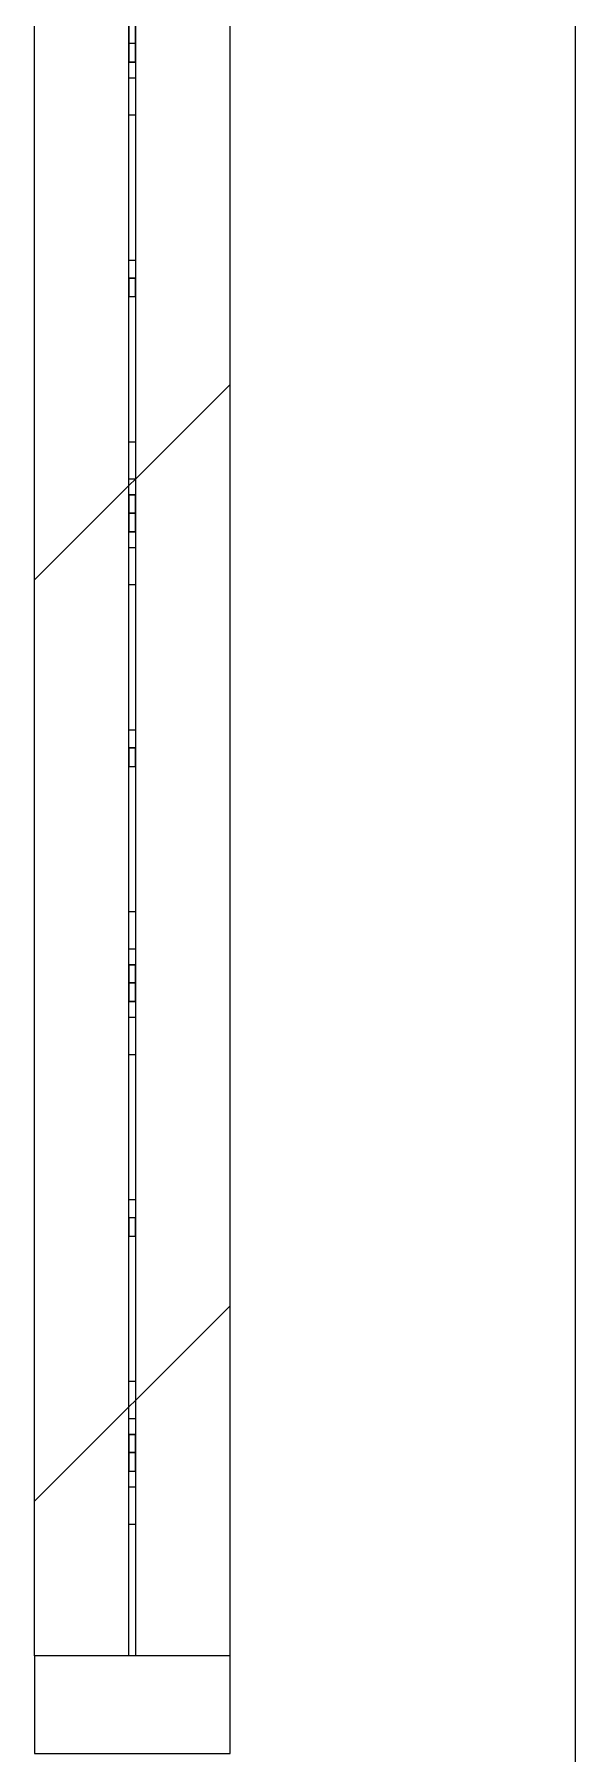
# Model space of a CAD drawing. Header units: millimetres. Extents: x -4948 to 42228, y -4856 to 69378.
# Drawn here: x -1136 to -970, y 24242 to 24770 of the extents above; entities that cross this region are included whole.
import ezdxf

# ---------------------------------------------------------------- set-up
doc = ezdxf.new("R2010")
doc.units = ezdxf.units.MM
doc.layers.add('A-FLOR', color=192, linetype='Continuous', lineweight=13)
doc.layers.add('A-GLAZ-CWMG', color=51, linetype='Continuous', lineweight=9)
pattern_1 = [(45, (0, 0), (-141.4214, 141.4214), [])]

# ---------------------------------------------------------------- blocks, each defined once
blk = doc.blocks.new('27ELB-RD-AR-0000-BIM_rvt-1-1 этаж отм_ _0_000 лотки')
at = {"layer": 'A-GLAZ-CWMG'}
h = blk.add_hatch(dxfattribs=at)
h.set_pattern_fill('FP_3', color=252, style=0, pattern_type=2)
h.set_pattern_definition(pattern_1)
h.paths.add_polyline_path([(-1076.26, 24576.65), (-1076.26, 24669.1), (-1136.26, 24669.1), (-1136.26, 24576.65), (-1084.48, 24576.65)], flags=0)
h = blk.add_hatch(dxfattribs=at)
h.set_pattern_fill('FP_4', color=252, style=0, pattern_type=2)
h.set_pattern_definition(pattern_1)
h.paths.add_polyline_path([(-1076.26, 24288.2), (-1076.26, 24380.66), (-1136.26, 24380.66), (-1136.26, 24288.2), (-1084.48, 24288.2)], flags=0)
at = {"layer": 'A-FLOR', "color": 252, "lineweight": 9}
blk.add_line((-970.26, 18605.6), (-970.26, 24778.6), dxfattribs=at)
at = {"layer": 'A-GLAZ-CWMG', "color": 252}
for p, q in [((-1107.26, 24767.1), (-1107.26, 24833.63)), ((-1107.26, 24767.1), (-1107.26, 24833.63)), ((-1107.26, 24767.1), (-1107.26, 24833.63)), ((-1107.26, 24767.1), (-1107.26, 24833.63)), ((-1107.26, 24767.1), (-1107.26, 24833.63)), ((-1107.26, 24767.1), (-1107.26, 24833.63)), ((-1107.26, 24767.1), (-1107.26, 24833.63)), ((-1107.26, 24767.1), (-1107.26, 24833.63)), ((-1105.26, 24833.63), (-1105.26, 24767.1)), ((-1105.26, 24833.63), (-1105.26, 24767.1)), ((-1105.26, 24833.63), (-1105.26, 24767.1)), ((-1105.26, 24833.63), (-1105.26, 24767.1)), ((-1105.26, 24833.63), (-1105.26, 24767.1)), ((-1105.26, 24833.63), (-1105.26, 24767.1)), ((-1105.26, 24833.63), (-1105.26, 24767.1)), ((-1105.26, 24833.63), (-1105.26, 24767.1)), ((-1136.26, 24720.87), (-1136.26, 24813.32)), ((-1076.26, 24720.87), (-1076.26, 24778.6)), ((-1107.26, 24697.81), (-1107.26, 24769.92)), ((-1107.26, 24697.81), (-1107.26, 24769.92)), ((-1107.26, 24697.81), (-1107.26, 24769.92)), ((-1107.26, 24697.81), (-1107.26, 24769.92)), ((-1107.26, 24697.81), (-1107.26, 24769.92)), ((-1107.26, 24697.81), (-1107.26, 24769.92)), ((-1107.26, 24697.81), (-1107.26, 24769.92)), ((-1107.26, 24697.81), (-1107.26, 24769.92)), ((-1105.26, 24767.17), (-1107.26, 24767.17)), ((-1107.26, 24767.17), (-1107.26, 24761.51)), ((-1105.26, 24767.17), (-1107.26, 24767.17)), ((-1107.26, 24767.17), (-1107.26, 24761.51)), ((-1105.26, 24767.17), (-1107.26, 24767.17)), ((-1107.26, 24767.17), (-1107.26, 24761.51)), ((-1105.26, 24767.17), (-1107.26, 24767.17)), ((-1107.26, 24767.17), (-1107.26, 24761.51)), ((-1105.26, 24767.17), (-1107.26, 24767.17)), ((-1107.26, 24767.17), (-1107.26, 24761.51)), ((-1105.26, 24767.17), (-1107.26, 24767.17)), ((-1107.26, 24767.17), (-1107.26, 24761.51)), ((-1105.26, 24767.17), (-1107.26, 24767.17)), ((-1107.26, 24767.17), (-1107.26, 24761.51)), ((-1105.26, 24767.17), (-1107.26, 24767.17)), ((-1107.26, 24767.17), (-1107.26, 24761.51)), ((-1105.26, 24767.1), (-1107.26, 24767.1)), ((-1105.26, 24767.1), (-1107.26, 24767.1)), ((-1105.26, 24767.1), (-1107.26, 24767.1)), ((-1105.26, 24767.1), (-1107.26, 24767.1)), ((-1105.26, 24767.1), (-1107.26, 24767.1)), ((-1105.26, 24767.1), (-1107.26, 24767.1)), ((-1105.26, 24767.1), (-1107.26, 24767.1)), ((-1105.26, 24767.1), (-1107.26, 24767.1)), ((-1105.26, 24767.1), (-1107.26, 24767.1)), ((-1107.26, 24767.1), (-1107.26, 24761.44)), ((-1105.26, 24769.92), (-1105.26, 24697.81)), ((-1105.26, 24769.92), (-1105.26, 24697.81)), ((-1105.26, 24769.92), (-1105.26, 24697.81)), ((-1105.26, 24769.92), (-1105.26, 24697.81)), ((-1105.26, 24769.92), (-1105.26, 24697.81)), ((-1105.26, 24769.92), (-1105.26, 24697.81)), ((-1105.26, 24769.92), (-1105.26, 24697.81)), ((-1105.26, 24769.92), (-1105.26, 24697.81)), ((-1105.26, 24761.51), (-1105.26, 24767.17)), ((-1105.26, 24761.51), (-1105.26, 24767.17)), ((-1105.26, 24761.51), (-1105.26, 24767.17)), ((-1105.26, 24761.51), (-1105.26, 24767.17)), ((-1105.26, 24761.51), (-1105.26, 24767.17)), ((-1105.26, 24761.51), (-1105.26, 24767.17)), ((-1105.26, 24761.51), (-1105.26, 24767.17)), ((-1105.26, 24761.51), (-1105.26, 24767.17)), ((-1105.26, 24761.44), (-1105.26, 24767.1)), ((-1107.26, 24761.51), (-1105.26, 24761.51)), ((-1107.26, 24694.99), (-1107.26, 24761.51)), ((-1107.26, 24761.51), (-1105.26, 24761.51)), ((-1107.26, 24694.99), (-1107.26, 24761.51)), ((-1107.26, 24761.51), (-1105.26, 24761.51)), ((-1107.26, 24694.99), (-1107.26, 24761.51)), ((-1107.26, 24761.51), (-1105.26, 24761.51)), ((-1107.26, 24694.99), (-1107.26, 24761.51)), ((-1107.26, 24761.51), (-1105.26, 24761.51)), ((-1107.26, 24694.99), (-1107.26, 24761.51)), ((-1107.26, 24761.51), (-1105.26, 24761.51)), ((-1107.26, 24694.99), (-1107.26, 24761.51)), ((-1107.26, 24761.51), (-1105.26, 24761.51)), ((-1107.26, 24694.99), (-1107.26, 24761.51)), ((-1107.26, 24761.51), (-1105.26, 24761.51)), ((-1107.26, 24694.99), (-1107.26, 24761.51)), ((-1107.26, 24761.44), (-1105.26, 24761.44)), ((-1107.26, 24745.21), (-1107.26, 24761.44)), ((-1105.26, 24761.51), (-1105.26, 24694.99)), ((-1105.26, 24761.51), (-1105.26, 24694.99)), ((-1105.26, 24761.51), (-1105.26, 24694.99)), ((-1105.26, 24761.51), (-1105.26, 24694.99)), ((-1105.26, 24761.51), (-1105.26, 24694.99)), ((-1105.26, 24761.51), (-1105.26, 24694.99)), ((-1105.26, 24761.51), (-1105.26, 24694.99)), ((-1105.26, 24761.51), (-1105.26, 24694.99)), ((-1105.26, 24761.44), (-1105.26, 24745.21)), ((-1105.26, 24756.52), (-1107.26, 24756.52)), ((-1107.26, 24745.21), (-1105.26, 24745.21)), ((-1136.26, 24669.1), (-1136.26, 24720.87)), ((-1076.26, 24669.1), (-1076.26, 24720.87)), ((-1107.26, 24700.64), (-1105.26, 24700.64)), ((-1107.26, 24700.64), (-1105.26, 24700.64)), ((-1107.26, 24700.64), (-1105.26, 24700.64)), ((-1107.26, 24700.64), (-1105.26, 24700.64)), ((-1107.26, 24700.64), (-1105.26, 24700.64)), ((-1107.26, 24700.64), (-1105.26, 24700.64)), ((-1107.26, 24700.64), (-1105.26, 24700.64)), ((-1107.26, 24700.64), (-1105.26, 24700.64)), ((-1107.26, 24628.53), (-1107.26, 24697.81)), ((-1107.26, 24625.7), (-1107.26, 24697.81)), ((-1107.26, 24625.7), (-1107.26, 24697.81)), ((-1107.26, 24625.7), (-1107.26, 24697.81)), ((-1107.26, 24625.7), (-1107.26, 24697.81)), ((-1107.26, 24625.7), (-1107.26, 24697.81)), ((-1107.26, 24625.7), (-1107.26, 24697.81)), ((-1107.26, 24625.7), (-1107.26, 24697.81)), ((-1105.26, 24697.81), (-1105.26, 24628.53)), ((-1105.26, 24697.81), (-1105.26, 24625.7)), ((-1105.26, 24697.81), (-1105.26, 24625.7)), ((-1105.26, 24697.81), (-1105.26, 24625.7)), ((-1105.26, 24697.81), (-1105.26, 24625.7)), ((-1105.26, 24697.81), (-1105.26, 24625.7)), ((-1105.26, 24697.81), (-1105.26, 24625.7)), ((-1105.26, 24697.81), (-1105.26, 24625.7)), ((-1105.26, 24695.06), (-1107.26, 24695.06)), ((-1107.26, 24695.06), (-1107.26, 24689.4)), ((-1105.26, 24695.06), (-1107.26, 24695.06)), ((-1107.26, 24695.06), (-1107.26, 24689.4)), ((-1105.26, 24695.06), (-1107.26, 24695.06)), ((-1107.26, 24695.06), (-1107.26, 24689.4)), ((-1105.26, 24695.06), (-1107.26, 24695.06)), ((-1107.26, 24695.06), (-1107.26, 24689.4)), ((-1105.26, 24695.06), (-1107.26, 24695.06)), ((-1107.26, 24695.06), (-1107.26, 24689.4)), ((-1105.26, 24695.06), (-1107.26, 24695.06)), ((-1107.26, 24695.06), (-1107.26, 24689.4)), ((-1105.26, 24695.06), (-1107.26, 24695.06)), ((-1107.26, 24695.06), (-1107.26, 24689.4)), ((-1105.26, 24695.06), (-1107.26, 24695.06)), ((-1107.26, 24695.06), (-1107.26, 24689.4)), ((-1105.26, 24694.99), (-1107.26, 24694.99)), ((-1105.26, 24694.99), (-1107.26, 24694.99)), ((-1105.26, 24694.99), (-1107.26, 24694.99)), ((-1105.26, 24694.99), (-1107.26, 24694.99)), ((-1105.26, 24694.99), (-1107.26, 24694.99)), ((-1105.26, 24694.99), (-1107.26, 24694.99)), ((-1105.26, 24694.99), (-1107.26, 24694.99)), ((-1105.26, 24694.99), (-1107.26, 24694.99)), ((-1105.26, 24689.4), (-1105.26, 24695.06)), ((-1105.26, 24689.4), (-1105.26, 24695.06)), ((-1105.26, 24689.4), (-1105.26, 24695.06)), ((-1105.26, 24689.4), (-1105.26, 24695.06)), ((-1105.26, 24689.4), (-1105.26, 24695.06)), ((-1105.26, 24689.4), (-1105.26, 24695.06)), ((-1105.26, 24689.4), (-1105.26, 24695.06)), ((-1105.26, 24689.4), (-1105.26, 24695.06)), ((-1107.26, 24689.4), (-1105.26, 24689.4)), ((-1107.26, 24622.87), (-1107.26, 24689.4)), ((-1107.26, 24689.4), (-1105.26, 24689.4)), ((-1107.26, 24622.87), (-1107.26, 24689.4)), ((-1107.26, 24689.4), (-1105.26, 24689.4)), ((-1107.26, 24622.87), (-1107.26, 24689.4)), ((-1107.26, 24689.4), (-1105.26, 24689.4)), ((-1107.26, 24622.87), (-1107.26, 24689.4)), ((-1107.26, 24689.4), (-1105.26, 24689.4)), ((-1107.26, 24622.87), (-1107.26, 24689.4)), ((-1107.26, 24689.4), (-1105.26, 24689.4)), ((-1107.26, 24622.87), (-1107.26, 24689.4)), ((-1107.26, 24689.4), (-1105.26, 24689.4)), ((-1107.26, 24622.87), (-1107.26, 24689.4)), ((-1107.26, 24689.4), (-1105.26, 24689.4)), ((-1107.26, 24622.87), (-1107.26, 24689.4)), ((-1105.26, 24689.4), (-1105.26, 24622.87)), ((-1105.26, 24689.4), (-1105.26, 24622.87)), ((-1105.26, 24689.4), (-1105.26, 24622.87)), ((-1105.26, 24689.4), (-1105.26, 24622.87)), ((-1105.26, 24689.4), (-1105.26, 24622.87)), ((-1105.26, 24689.4), (-1105.26, 24622.87)), ((-1105.26, 24689.4), (-1105.26, 24622.87)), ((-1105.26, 24689.4), (-1105.26, 24622.87)), ((-1136.26, 24576.65), (-1136.26, 24669.1)), ((-1076.26, 24576.65), (-1076.26, 24669.1)), ((-1107.26, 24625.7), (-1107.26, 24644.76)), ((-1105.26, 24644.76), (-1107.26, 24644.76)), ((-1105.26, 24644.76), (-1105.26, 24625.7)), ((-1107.26, 24633.45), (-1105.26, 24633.45)), ((-1107.26, 24628.53), (-1105.26, 24628.53)), ((-1107.26, 24628.53), (-1105.26, 24628.53)), ((-1107.26, 24628.53), (-1105.26, 24628.53)), ((-1107.26, 24628.53), (-1105.26, 24628.53)), ((-1107.26, 24628.53), (-1105.26, 24628.53)), ((-1107.26, 24628.53), (-1105.26, 24628.53)), ((-1107.26, 24628.53), (-1105.26, 24628.53)), ((-1107.26, 24628.53), (-1105.26, 24628.53)), ((-1107.26, 24553.59), (-1107.26, 24625.7)), ((-1107.26, 24553.59), (-1107.26, 24625.7)), ((-1107.26, 24553.59), (-1107.26, 24625.7)), ((-1107.26, 24553.59), (-1107.26, 24625.7)), ((-1107.26, 24553.59), (-1107.26, 24625.7)), ((-1107.26, 24553.59), (-1107.26, 24625.7)), ((-1107.26, 24553.59), (-1107.26, 24625.7)), ((-1107.26, 24553.59), (-1107.26, 24625.7)), ((-1105.26, 24625.7), (-1105.26, 24553.59)), ((-1105.26, 24625.7), (-1105.26, 24553.59)), ((-1105.26, 24625.7), (-1105.26, 24553.59)), ((-1105.26, 24625.7), (-1105.26, 24553.59)), ((-1105.26, 24625.7), (-1105.26, 24553.59)), ((-1105.26, 24625.7), (-1105.26, 24553.59)), ((-1105.26, 24625.7), (-1105.26, 24553.59)), ((-1105.26, 24625.7), (-1105.26, 24553.59)), ((-1105.26, 24622.95), (-1107.26, 24622.95)), ((-1107.26, 24622.95), (-1107.26, 24617.29)), ((-1105.26, 24622.95), (-1107.26, 24622.95)), ((-1107.26, 24622.95), (-1107.26, 24617.29)), ((-1105.26, 24622.95), (-1107.26, 24622.95)), ((-1107.26, 24622.95), (-1107.26, 24617.29)), ((-1105.26, 24622.95), (-1107.26, 24622.95)), ((-1107.26, 24622.95), (-1107.26, 24617.29)), ((-1105.26, 24622.95), (-1107.26, 24622.95)), ((-1107.26, 24622.95), (-1107.26, 24617.29)), ((-1105.26, 24622.95), (-1107.26, 24622.95)), ((-1107.26, 24622.95), (-1107.26, 24617.29)), ((-1105.26, 24622.95), (-1107.26, 24622.95)), ((-1107.26, 24622.95), (-1107.26, 24617.29)), ((-1105.26, 24622.95), (-1107.26, 24622.95)), ((-1107.26, 24622.95), (-1107.26, 24617.29)), ((-1105.26, 24622.87), (-1107.26, 24622.87)), ((-1105.26, 24622.87), (-1107.26, 24622.87)), ((-1105.26, 24622.87), (-1107.26, 24622.87)), ((-1105.26, 24622.87), (-1107.26, 24622.87)), ((-1105.26, 24622.87), (-1107.26, 24622.87)), ((-1105.26, 24622.87), (-1107.26, 24622.87)), ((-1105.26, 24622.87), (-1107.26, 24622.87)), ((-1105.26, 24622.87), (-1107.26, 24622.87)), ((-1105.26, 24622.87), (-1107.26, 24622.87)), ((-1107.26, 24622.87), (-1107.26, 24617.22)), ((-1105.26, 24617.29), (-1105.26, 24622.95)), ((-1105.26, 24617.29), (-1105.26, 24622.95)), ((-1105.26, 24617.29), (-1105.26, 24622.95)), ((-1105.26, 24617.29), (-1105.26, 24622.95)), ((-1105.26, 24617.29), (-1105.26, 24622.95)), ((-1105.26, 24617.29), (-1105.26, 24622.95)), ((-1105.26, 24617.29), (-1105.26, 24622.95)), ((-1105.26, 24617.29), (-1105.26, 24622.95)), ((-1105.26, 24617.22), (-1105.26, 24622.87)), ((-1107.26, 24617.29), (-1105.26, 24617.29)), ((-1107.26, 24550.76), (-1107.26, 24617.29)), ((-1107.26, 24617.29), (-1105.26, 24617.29)), ((-1107.26, 24550.76), (-1107.26, 24617.29)), ((-1107.26, 24617.29), (-1105.26, 24617.29)), ((-1107.26, 24550.76), (-1107.26, 24617.29)), ((-1107.26, 24617.29), (-1105.26, 24617.29)), ((-1107.26, 24550.76), (-1107.26, 24617.29)), ((-1107.26, 24617.29), (-1105.26, 24617.29)), ((-1107.26, 24550.76), (-1107.26, 24617.29)), ((-1107.26, 24617.29), (-1105.26, 24617.29)), ((-1107.26, 24550.76), (-1107.26, 24617.29)), ((-1107.26, 24617.29), (-1105.26, 24617.29)), ((-1107.26, 24550.76), (-1107.26, 24617.29)), ((-1107.26, 24617.29), (-1105.26, 24617.29)), ((-1107.26, 24550.76), (-1107.26, 24617.29)), ((-1107.26, 24617.22), (-1105.26, 24617.22)), ((-1107.26, 24600.99), (-1107.26, 24617.22)), ((-1105.26, 24617.29), (-1105.26, 24550.76)), ((-1105.26, 24617.29), (-1105.26, 24550.76)), ((-1105.26, 24617.29), (-1105.26, 24550.76)), ((-1105.26, 24617.29), (-1105.26, 24550.76)), ((-1105.26, 24617.29), (-1105.26, 24550.76)), ((-1105.26, 24617.29), (-1105.26, 24550.76)), ((-1105.26, 24617.29), (-1105.26, 24550.76)), ((-1105.26, 24617.29), (-1105.26, 24550.76)), ((-1105.26, 24617.22), (-1105.26, 24600.99)), ((-1105.26, 24612.3), (-1107.26, 24612.3)), ((-1107.26, 24600.99), (-1105.26, 24600.99)), ((-1136.26, 24524.88), (-1136.26, 24576.65)), ((-1076.26, 24524.88), (-1076.26, 24576.65)), ((-1107.26, 24556.42), (-1105.26, 24556.42)), ((-1107.26, 24556.42), (-1105.26, 24556.42)), ((-1107.26, 24556.42), (-1105.26, 24556.42)), ((-1107.26, 24556.42), (-1105.26, 24556.42)), ((-1107.26, 24556.42), (-1105.26, 24556.42)), ((-1107.26, 24556.42), (-1105.26, 24556.42)), ((-1107.26, 24556.42), (-1105.26, 24556.42)), ((-1107.26, 24556.42), (-1105.26, 24556.42)), ((-1107.26, 24484.31), (-1107.26, 24553.59)), ((-1107.26, 24481.48), (-1107.26, 24553.59)), ((-1107.26, 24481.48), (-1107.26, 24553.59)), ((-1107.26, 24481.48), (-1107.26, 24553.59)), ((-1107.26, 24481.48), (-1107.26, 24553.59)), ((-1107.26, 24481.48), (-1107.26, 24553.59)), ((-1107.26, 24481.48), (-1107.26, 24553.59)), ((-1107.26, 24481.48), (-1107.26, 24553.59)), ((-1105.26, 24550.84), (-1107.26, 24550.84)), ((-1107.26, 24550.84), (-1107.26, 24545.18)), ((-1105.26, 24550.84), (-1107.26, 24550.84)), ((-1107.26, 24550.84), (-1107.26, 24545.18)), ((-1105.26, 24550.84), (-1107.26, 24550.84)), ((-1107.26, 24550.84), (-1107.26, 24545.18)), ((-1105.26, 24550.84), (-1107.26, 24550.84)), ((-1107.26, 24550.84), (-1107.26, 24545.18)), ((-1105.26, 24550.84), (-1107.26, 24550.84)), ((-1107.26, 24550.84), (-1107.26, 24545.18)), ((-1105.26, 24550.84), (-1107.26, 24550.84)), ((-1107.26, 24550.84), (-1107.26, 24545.18)), ((-1105.26, 24550.84), (-1107.26, 24550.84)), ((-1107.26, 24550.84), (-1107.26, 24545.18)), ((-1105.26, 24550.84), (-1107.26, 24550.84)), ((-1107.26, 24550.84), (-1107.26, 24545.18)), ((-1105.26, 24550.76), (-1107.26, 24550.76)), ((-1105.26, 24550.76), (-1107.26, 24550.76)), ((-1105.26, 24550.76), (-1107.26, 24550.76)), ((-1105.26, 24550.76), (-1107.26, 24550.76)), ((-1105.26, 24550.76), (-1107.26, 24550.76)), ((-1105.26, 24550.76), (-1107.26, 24550.76)), ((-1105.26, 24550.76), (-1107.26, 24550.76)), ((-1105.26, 24550.76), (-1107.26, 24550.76)), ((-1105.26, 24553.59), (-1105.26, 24484.31)), ((-1105.26, 24553.59), (-1105.26, 24481.48)), ((-1105.26, 24553.59), (-1105.26, 24481.48)), ((-1105.26, 24553.59), (-1105.26, 24481.48)), ((-1105.26, 24553.59), (-1105.26, 24481.48)), ((-1105.26, 24553.59), (-1105.26, 24481.48)), ((-1105.26, 24553.59), (-1105.26, 24481.48)), ((-1105.26, 24553.59), (-1105.26, 24481.48)), ((-1105.26, 24545.18), (-1105.26, 24550.84)), ((-1105.26, 24545.18), (-1105.26, 24550.84)), ((-1105.26, 24545.18), (-1105.26, 24550.84)), ((-1105.26, 24545.18), (-1105.26, 24550.84)), ((-1105.26, 24545.18), (-1105.26, 24550.84)), ((-1105.26, 24545.18), (-1105.26, 24550.84)), ((-1105.26, 24545.18), (-1105.26, 24550.84)), ((-1105.26, 24545.18), (-1105.26, 24550.84)), ((-1107.26, 24545.18), (-1105.26, 24545.18)), ((-1107.26, 24478.65), (-1107.26, 24545.18)), ((-1107.26, 24545.18), (-1105.26, 24545.18)), ((-1107.26, 24478.65), (-1107.26, 24545.18)), ((-1107.26, 24545.18), (-1105.26, 24545.18)), ((-1107.26, 24478.65), (-1107.26, 24545.18)), ((-1107.26, 24545.18), (-1105.26, 24545.18)), ((-1107.26, 24478.65), (-1107.26, 24545.18)), ((-1107.26, 24545.18), (-1105.26, 24545.18)), ((-1107.26, 24478.65), (-1107.26, 24545.18)), ((-1107.26, 24545.18), (-1105.26, 24545.18)), ((-1107.26, 24478.65), (-1107.26, 24545.18)), ((-1107.26, 24545.18), (-1105.26, 24545.18)), ((-1107.26, 24478.65), (-1107.26, 24545.18)), ((-1107.26, 24545.18), (-1105.26, 24545.18)), ((-1107.26, 24478.65), (-1107.26, 24545.18)), ((-1105.26, 24545.18), (-1105.26, 24478.65)), ((-1105.26, 24545.18), (-1105.26, 24478.65)), ((-1105.26, 24545.18), (-1105.26, 24478.65)), ((-1105.26, 24545.18), (-1105.26, 24478.65)), ((-1105.26, 24545.18), (-1105.26, 24478.65)), ((-1105.26, 24545.18), (-1105.26, 24478.65)), ((-1105.26, 24545.18), (-1105.26, 24478.65)), ((-1105.26, 24545.18), (-1105.26, 24478.65)), ((-1136.26, 24432.42), (-1136.26, 24524.88)), ((-1076.26, 24432.42), (-1076.26, 24524.88)), ((-1107.26, 24481.48), (-1107.26, 24500.54)), ((-1105.26, 24500.54), (-1107.26, 24500.54)), ((-1105.26, 24500.54), (-1105.26, 24481.48)), ((-1107.26, 24489.22), (-1105.26, 24489.22)), ((-1107.26, 24484.31), (-1105.26, 24484.31)), ((-1107.26, 24484.31), (-1105.26, 24484.31)), ((-1107.26, 24484.31), (-1105.26, 24484.31)), ((-1107.26, 24484.31), (-1105.26, 24484.31)), ((-1107.26, 24484.31), (-1105.26, 24484.31)), ((-1107.26, 24484.31), (-1105.26, 24484.31)), ((-1107.26, 24484.31), (-1105.26, 24484.31)), ((-1107.26, 24484.31), (-1105.26, 24484.31)), ((-1107.26, 24409.37), (-1107.26, 24481.48)), ((-1107.26, 24409.37), (-1107.26, 24481.48)), ((-1107.26, 24409.37), (-1107.26, 24481.48)), ((-1107.26, 24409.37), (-1107.26, 24481.48)), ((-1107.26, 24409.37), (-1107.26, 24481.48)), ((-1107.26, 24409.37), (-1107.26, 24481.48)), ((-1107.26, 24409.37), (-1107.26, 24481.48)), ((-1107.26, 24409.37), (-1107.26, 24481.48)), ((-1105.26, 24481.48), (-1105.26, 24409.37)), ((-1105.26, 24481.48), (-1105.26, 24409.37)), ((-1105.26, 24481.48), (-1105.26, 24409.37)), ((-1105.26, 24481.48), (-1105.26, 24409.37)), ((-1105.26, 24481.48), (-1105.26, 24409.37)), ((-1105.26, 24481.48), (-1105.26, 24409.37)), ((-1105.26, 24481.48), (-1105.26, 24409.37)), ((-1105.26, 24481.48), (-1105.26, 24409.37)), ((-1105.26, 24478.73), (-1107.26, 24478.73)), ((-1107.26, 24478.73), (-1107.26, 24473.07)), ((-1105.26, 24478.73), (-1107.26, 24478.73)), ((-1107.26, 24478.73), (-1107.26, 24473.07)), ((-1105.26, 24478.73), (-1107.26, 24478.73)), ((-1107.26, 24478.73), (-1107.26, 24473.07)), ((-1105.26, 24478.73), (-1107.26, 24478.73)), ((-1107.26, 24478.73), (-1107.26, 24473.07)), ((-1105.26, 24478.73), (-1107.26, 24478.73)), ((-1107.26, 24478.73), (-1107.26, 24473.07)), ((-1105.26, 24478.73), (-1107.26, 24478.73)), ((-1107.26, 24478.73), (-1107.26, 24473.07)), ((-1105.26, 24478.73), (-1107.26, 24478.73)), ((-1107.26, 24478.73), (-1107.26, 24473.07)), ((-1105.26, 24478.73), (-1107.26, 24478.73)), ((-1107.26, 24478.73), (-1107.26, 24473.07)), ((-1105.26, 24478.65), (-1107.26, 24478.65)), ((-1105.26, 24478.65), (-1107.26, 24478.65)), ((-1105.26, 24478.65), (-1107.26, 24478.65)), ((-1105.26, 24478.65), (-1107.26, 24478.65)), ((-1105.26, 24478.65), (-1107.26, 24478.65)), ((-1105.26, 24478.65), (-1107.26, 24478.65)), ((-1105.26, 24478.65), (-1107.26, 24478.65)), ((-1105.26, 24478.65), (-1107.26, 24478.65)), ((-1105.26, 24478.65), (-1107.26, 24478.65)), ((-1107.26, 24478.65), (-1107.26, 24473)), ((-1105.26, 24473.07), (-1105.26, 24478.73)), ((-1105.26, 24473.07), (-1105.26, 24478.73)), ((-1105.26, 24473.07), (-1105.26, 24478.73)), ((-1105.26, 24473.07), (-1105.26, 24478.73)), ((-1105.26, 24473.07), (-1105.26, 24478.73)), ((-1105.26, 24473.07), (-1105.26, 24478.73)), ((-1105.26, 24473.07), (-1105.26, 24478.73)), ((-1105.26, 24473.07), (-1105.26, 24478.73)), ((-1105.26, 24473), (-1105.26, 24478.65)), ((-1107.26, 24473.07), (-1105.26, 24473.07)), ((-1107.26, 24406.54), (-1107.26, 24473.07)), ((-1107.26, 24473.07), (-1105.26, 24473.07)), ((-1107.26, 24406.54), (-1107.26, 24473.07)), ((-1107.26, 24473.07), (-1105.26, 24473.07)), ((-1107.26, 24406.54), (-1107.26, 24473.07)), ((-1107.26, 24473.07), (-1105.26, 24473.07)), ((-1107.26, 24406.54), (-1107.26, 24473.07)), ((-1107.26, 24473.07), (-1105.26, 24473.07)), ((-1107.26, 24406.54), (-1107.26, 24473.07)), ((-1107.26, 24473.07), (-1105.26, 24473.07)), ((-1107.26, 24406.54), (-1107.26, 24473.07)), ((-1107.26, 24473.07), (-1105.26, 24473.07)), ((-1107.26, 24406.54), (-1107.26, 24473.07)), ((-1107.26, 24473.07), (-1105.26, 24473.07)), ((-1107.26, 24406.54), (-1107.26, 24473.07)), ((-1107.26, 24473), (-1105.26, 24473)), ((-1107.26, 24456.77), (-1107.26, 24473)), ((-1105.26, 24473.07), (-1105.26, 24406.54)), ((-1105.26, 24473.07), (-1105.26, 24406.54)), ((-1105.26, 24473.07), (-1105.26, 24406.54)), ((-1105.26, 24473.07), (-1105.26, 24406.54)), ((-1105.26, 24473.07), (-1105.26, 24406.54)), ((-1105.26, 24473.07), (-1105.26, 24406.54)), ((-1105.26, 24473.07), (-1105.26, 24406.54)), ((-1105.26, 24473.07), (-1105.26, 24406.54)), ((-1105.26, 24473), (-1105.26, 24456.77)), ((-1105.26, 24468.08), (-1107.26, 24468.08)), ((-1107.26, 24456.77), (-1105.26, 24456.77)), ((-1136.26, 24380.66), (-1136.26, 24432.42)), ((-1076.26, 24380.66), (-1076.26, 24432.42)), ((-1107.26, 24412.2), (-1105.26, 24412.2)), ((-1107.26, 24412.2), (-1105.26, 24412.2)), ((-1107.26, 24412.2), (-1105.26, 24412.2)), ((-1107.26, 24412.2), (-1105.26, 24412.2)), ((-1107.26, 24412.2), (-1105.26, 24412.2)), ((-1107.26, 24412.2), (-1105.26, 24412.2)), ((-1107.26, 24412.2), (-1105.26, 24412.2)), ((-1107.26, 24412.2), (-1105.26, 24412.2)), ((-1107.26, 24340.09), (-1107.26, 24409.37)), ((-1107.26, 24337.26), (-1107.26, 24409.37)), ((-1107.26, 24337.26), (-1107.26, 24409.37)), ((-1107.26, 24337.26), (-1107.26, 24409.37)), ((-1107.26, 24337.26), (-1107.26, 24409.37)), ((-1107.26, 24337.26), (-1107.26, 24409.37)), ((-1107.26, 24337.26), (-1107.26, 24409.37)), ((-1107.26, 24337.26), (-1107.26, 24409.37)), ((-1105.26, 24409.37), (-1105.26, 24340.09)), ((-1105.26, 24409.37), (-1105.26, 24337.26)), ((-1105.26, 24409.37), (-1105.26, 24337.26)), ((-1105.26, 24409.37), (-1105.26, 24337.26)), ((-1105.26, 24409.37), (-1105.26, 24337.26)), ((-1105.26, 24409.37), (-1105.26, 24337.26)), ((-1105.26, 24409.37), (-1105.26, 24337.26)), ((-1105.26, 24409.37), (-1105.26, 24337.26)), ((-1105.26, 24406.62), (-1107.26, 24406.62)), ((-1107.26, 24406.62), (-1107.26, 24400.96)), ((-1105.26, 24406.62), (-1107.26, 24406.62)), ((-1107.26, 24406.62), (-1107.26, 24400.96)), ((-1105.26, 24406.62), (-1107.26, 24406.62)), ((-1107.26, 24406.62), (-1107.26, 24400.96)), ((-1105.26, 24406.62), (-1107.26, 24406.62)), ((-1107.26, 24406.62), (-1107.26, 24400.96)), ((-1105.26, 24406.62), (-1107.26, 24406.62)), ((-1107.26, 24406.62), (-1107.26, 24400.96)), ((-1105.26, 24406.62), (-1107.26, 24406.62)), ((-1107.26, 24406.62), (-1107.26, 24400.96)), ((-1105.26, 24406.62), (-1107.26, 24406.62)), ((-1107.26, 24406.62), (-1107.26, 24400.96)), ((-1105.26, 24406.62), (-1107.26, 24406.62)), ((-1107.26, 24406.62), (-1107.26, 24400.96)), ((-1105.26, 24406.54), (-1107.26, 24406.54)), ((-1105.26, 24406.54), (-1107.26, 24406.54)), ((-1105.26, 24406.54), (-1107.26, 24406.54)), ((-1105.26, 24406.54), (-1107.26, 24406.54)), ((-1105.26, 24406.54), (-1107.26, 24406.54)), ((-1105.26, 24406.54), (-1107.26, 24406.54)), ((-1105.26, 24406.54), (-1107.26, 24406.54)), ((-1105.26, 24406.54), (-1107.26, 24406.54)), ((-1105.26, 24400.96), (-1105.26, 24406.62)), ((-1105.26, 24400.96), (-1105.26, 24406.62)), ((-1105.26, 24400.96), (-1105.26, 24406.62)), ((-1105.26, 24400.96), (-1105.26, 24406.62)), ((-1105.26, 24400.96), (-1105.26, 24406.62)), ((-1105.26, 24400.96), (-1105.26, 24406.62)), ((-1105.26, 24400.96), (-1105.26, 24406.62)), ((-1105.26, 24400.96), (-1105.26, 24406.62)), ((-1107.26, 24400.96), (-1105.26, 24400.96)), ((-1107.26, 24334.43), (-1107.26, 24400.96)), ((-1107.26, 24400.96), (-1105.26, 24400.96)), ((-1107.26, 24334.43), (-1107.26, 24400.96)), ((-1107.26, 24400.96), (-1105.26, 24400.96)), ((-1107.26, 24334.43), (-1107.26, 24400.96)), ((-1107.26, 24400.96), (-1105.26, 24400.96)), ((-1107.26, 24334.43), (-1107.26, 24400.96)), ((-1107.26, 24400.96), (-1105.26, 24400.96)), ((-1107.26, 24334.43), (-1107.26, 24400.96)), ((-1107.26, 24400.96), (-1105.26, 24400.96)), ((-1107.26, 24334.43), (-1107.26, 24400.96)), ((-1107.26, 24400.96), (-1105.26, 24400.96)), ((-1107.26, 24334.43), (-1107.26, 24400.96)), ((-1107.26, 24400.96), (-1105.26, 24400.96)), ((-1107.26, 24334.43), (-1107.26, 24400.96)), ((-1105.26, 24400.96), (-1105.26, 24334.43)), ((-1105.26, 24400.96), (-1105.26, 24334.43)), ((-1105.26, 24400.96), (-1105.26, 24334.43)), ((-1105.26, 24400.96), (-1105.26, 24334.43)), ((-1105.26, 24400.96), (-1105.26, 24334.43)), ((-1105.26, 24400.96), (-1105.26, 24334.43)), ((-1105.26, 24400.96), (-1105.26, 24334.43)), ((-1105.26, 24400.96), (-1105.26, 24334.43)), ((-1136.26, 24288.2), (-1136.26, 24380.66)), ((-1076.26, 24288.2), (-1076.26, 24380.66)), ((-1107.26, 24337.26), (-1107.26, 24356.32)), ((-1105.26, 24356.32), (-1107.26, 24356.32)), ((-1105.26, 24356.32), (-1105.26, 24337.26)), ((-1107.26, 24345), (-1105.26, 24345)), ((-1107.26, 24340.09), (-1105.26, 24340.09)), ((-1107.26, 24340.09), (-1105.26, 24340.09)), ((-1107.26, 24340.09), (-1105.26, 24340.09)), ((-1107.26, 24340.09), (-1105.26, 24340.09)), ((-1107.26, 24340.09), (-1105.26, 24340.09)), ((-1107.26, 24340.09), (-1105.26, 24340.09)), ((-1107.26, 24340.09), (-1105.26, 24340.09)), ((-1107.26, 24340.09), (-1105.26, 24340.09)), ((-1107.26, 24272.1), (-1107.26, 24337.26)), ((-1107.26, 24272.1), (-1107.26, 24337.26)), ((-1107.26, 24272.1), (-1107.26, 24337.26)), ((-1107.26, 24272.1), (-1107.26, 24337.26)), ((-1107.26, 24272.1), (-1107.26, 24337.26)), ((-1107.26, 24272.1), (-1107.26, 24337.26)), ((-1107.26, 24272.1), (-1107.26, 24337.26)), ((-1107.26, 24272.1), (-1107.26, 24337.26)), ((-1105.26, 24334.51), (-1107.26, 24334.51)), ((-1107.26, 24334.51), (-1107.26, 24328.85)), ((-1105.26, 24334.51), (-1107.26, 24334.51)), ((-1107.26, 24334.51), (-1107.26, 24328.85)), ((-1105.26, 24334.51), (-1107.26, 24334.51)), ((-1107.26, 24334.51), (-1107.26, 24328.85)), ((-1105.26, 24334.51), (-1107.26, 24334.51)), ((-1107.26, 24334.51), (-1107.26, 24328.85)), ((-1105.26, 24334.51), (-1107.26, 24334.51)), ((-1107.26, 24334.51), (-1107.26, 24328.85)), ((-1105.26, 24334.51), (-1107.26, 24334.51)), ((-1107.26, 24334.51), (-1107.26, 24328.85)), ((-1105.26, 24334.51), (-1107.26, 24334.51)), ((-1107.26, 24334.51), (-1107.26, 24328.85)), ((-1105.26, 24334.51), (-1107.26, 24334.51)), ((-1107.26, 24334.51), (-1107.26, 24328.85)), ((-1105.26, 24334.43), (-1107.26, 24334.43)), ((-1105.26, 24334.43), (-1107.26, 24334.43)), ((-1105.26, 24334.43), (-1107.26, 24334.43)), ((-1105.26, 24334.43), (-1107.26, 24334.43)), ((-1105.26, 24334.43), (-1107.26, 24334.43)), ((-1105.26, 24334.43), (-1107.26, 24334.43)), ((-1105.26, 24334.43), (-1107.26, 24334.43)), ((-1105.26, 24334.43), (-1107.26, 24334.43)), ((-1105.26, 24334.43), (-1107.26, 24334.43)), ((-1107.26, 24334.43), (-1107.26, 24328.77)), ((-1105.26, 24337.26), (-1105.26, 24272.1)), ((-1105.26, 24337.26), (-1105.26, 24272.1)), ((-1105.26, 24337.26), (-1105.26, 24272.1)), ((-1105.26, 24337.26), (-1105.26, 24272.1)), ((-1105.26, 24337.26), (-1105.26, 24272.1)), ((-1105.26, 24337.26), (-1105.26, 24272.1)), ((-1105.26, 24337.26), (-1105.26, 24272.1)), ((-1105.26, 24337.26), (-1105.26, 24272.1)), ((-1105.26, 24328.85), (-1105.26, 24334.51)), ((-1105.26, 24328.85), (-1105.26, 24334.51)), ((-1105.26, 24328.85), (-1105.26, 24334.51)), ((-1105.26, 24328.85), (-1105.26, 24334.51)), ((-1105.26, 24328.85), (-1105.26, 24334.51)), ((-1105.26, 24328.85), (-1105.26, 24334.51)), ((-1105.26, 24328.85), (-1105.26, 24334.51)), ((-1105.26, 24328.85), (-1105.26, 24334.51)), ((-1105.26, 24328.77), (-1105.26, 24334.43)), ((-1107.26, 24328.85), (-1105.26, 24328.85)), ((-1107.26, 24272.1), (-1107.26, 24328.85)), ((-1107.26, 24328.85), (-1105.26, 24328.85)), ((-1107.26, 24272.1), (-1107.26, 24328.85)), ((-1107.26, 24328.85), (-1105.26, 24328.85)), ((-1107.26, 24272.1), (-1107.26, 24328.85)), ((-1107.26, 24328.85), (-1105.26, 24328.85)), ((-1107.26, 24272.1), (-1107.26, 24328.85)), ((-1107.26, 24328.85), (-1105.26, 24328.85)), ((-1107.26, 24272.1), (-1107.26, 24328.85)), ((-1107.26, 24328.85), (-1105.26, 24328.85)), ((-1107.26, 24272.1), (-1107.26, 24328.85)), ((-1107.26, 24328.85), (-1105.26, 24328.85)), ((-1107.26, 24272.1), (-1107.26, 24328.85)), ((-1107.26, 24328.85), (-1105.26, 24328.85)), ((-1107.26, 24272.1), (-1107.26, 24328.85)), ((-1107.26, 24328.77), (-1105.26, 24328.77)), ((-1107.26, 24312.55), (-1107.26, 24328.77)), ((-1105.26, 24328.85), (-1105.26, 24272.1)), ((-1105.26, 24328.85), (-1105.26, 24272.1)), ((-1105.26, 24328.85), (-1105.26, 24272.1)), ((-1105.26, 24328.85), (-1105.26, 24272.1)), ((-1105.26, 24328.85), (-1105.26, 24272.1)), ((-1105.26, 24328.85), (-1105.26, 24272.1)), ((-1105.26, 24328.85), (-1105.26, 24272.1)), ((-1105.26, 24328.85), (-1105.26, 24272.1)), ((-1105.26, 24328.77), (-1105.26, 24312.55)), ((-1105.26, 24323.86), (-1107.26, 24323.86)), ((-1107.26, 24312.55), (-1105.26, 24312.55)), ((-1136.26, 24272.1), (-1136.26, 24288.2)), ((-1076.26, 24272.1), (-1076.26, 24288.2))]:
    blk.add_line(p, q, dxfattribs=at)
at = {"layer": 'A-GLAZ-CWMG', "color": 252, "lineweight": 25}
for p, q in [((-1107.26, 24772.75), (-1107.26, 24767.1)), ((-1105.26, 24767.1), (-1105.26, 24772.75)), ((-1107.26, 24767.1), (-1107.26, 24761.44)), ((-1105.26, 24761.44), (-1105.26, 24767.1)), ((-1107.26, 24761.44), (-1105.26, 24761.44)), ((-1105.26, 24628.53), (-1107.26, 24628.53)), ((-1107.26, 24628.53), (-1107.26, 24622.87)), ((-1105.26, 24622.87), (-1105.26, 24628.53)), ((-1107.26, 24622.87), (-1107.26, 24617.22)), ((-1105.26, 24617.22), (-1105.26, 24622.87)), ((-1107.26, 24617.22), (-1105.26, 24617.22)), ((-1105.26, 24484.31), (-1107.26, 24484.31)), ((-1107.26, 24484.31), (-1107.26, 24478.65)), ((-1105.26, 24478.65), (-1105.26, 24484.31)), ((-1107.26, 24478.65), (-1107.26, 24473)), ((-1105.26, 24473), (-1105.26, 24478.65)), ((-1107.26, 24473), (-1105.26, 24473)), ((-1105.26, 24340.09), (-1107.26, 24340.09)), ((-1107.26, 24340.09), (-1107.26, 24334.43)), ((-1105.26, 24334.43), (-1105.26, 24340.09)), ((-1107.26, 24334.43), (-1107.26, 24328.77)), ((-1105.26, 24328.77), (-1105.26, 24334.43)), ((-1107.26, 24328.77), (-1105.26, 24328.77))]:
    blk.add_line(p, q, dxfattribs=at)
at = {"layer": 'A-GLAZ-CWMG', "color": 252, "lineweight": 25, "extrusion": (0, 0, -1)}
for p, q in [((-1136.26, 24272.1), (-1136.26, 24242.1)), ((-1076.26, 24272.1), (-1136.26, 24272.1)), ((-1076.26, 24242.1), (-1076.26, 24272.1)), ((-1136.26, 24242.1), (-1076.26, 24242.1))]:
    blk.add_line(p, q, dxfattribs=at)

msp = doc.modelspace()

# ---------------------------------------------------------------- block references
at = {"lineweight": 5}
msp.add_blockref('27ELB-RD-AR-0000-BIM_rvt-1-1 этаж отм_ _0_000 лотки', (0, 0), dxfattribs=at)

doc.saveas('drawing.dxf')
